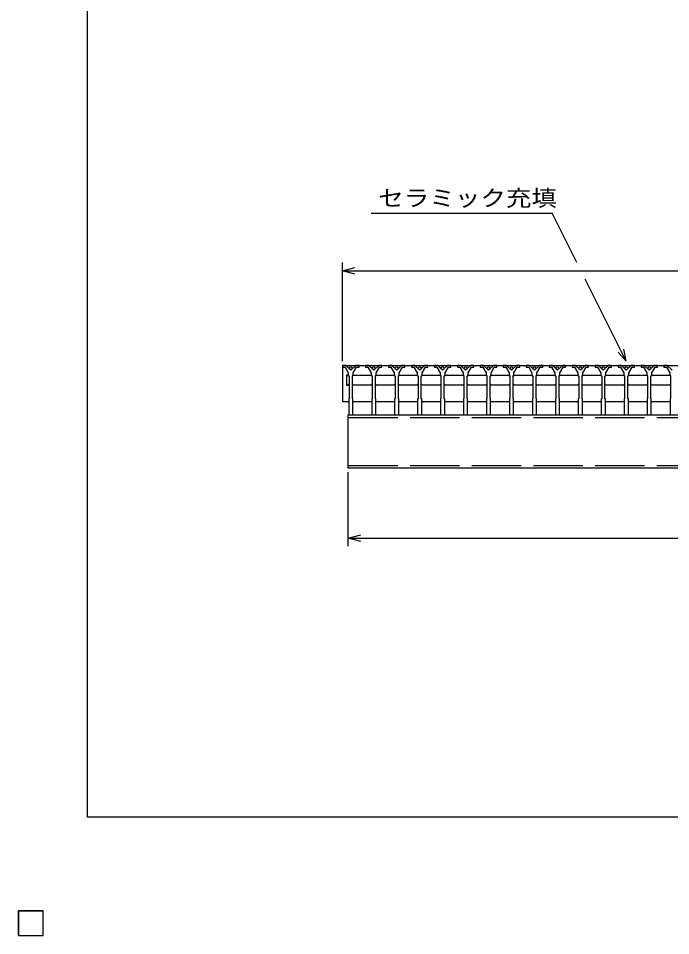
# Model space of a CAD drawing. Units: millimetres, scale not verified. Extents: x -1820 to 1724, y -1285 to 1059.
# Drawn here: x -1820 to -1027, y -1285 to -169 of the extents above; entities that cross this region are included whole.
import ezdxf
from ezdxf.enums import TextEntityAlignment as Align

# ---------------------------------------------------------------- set-up
doc = ezdxf.new("R2010")
doc.units = ezdxf.units.MM
doc.header["$LTSCALE"] = 10
doc.linetypes.add('DASHED', pattern=[7.5, 6, -1.5])
for name, color, linetype, lineweight in [('0_2', 150, 'Continuous', 25), ('16', 3, 'Continuous', 25), ('22', 2, 'Continuous', 25)]:
    doc.layers.add(name, color=color, linetype=linetype, lineweight=lineweight)
doc.styles.add('ベクトル', font='')
doc.styles.get('ベクトル').set_extended_font_data('ベクトル')

msp = doc.modelspace()

# ---------------------------------------------------------------- linework, layer by layer
at = {"layer": '0_2'}
for p, q in [((-1736, -1141), (-1736, 1059)), ((1724, -1141), (-1736, -1141))]:
    msp.add_line(p, q, dxfattribs=at)
at = {"layer": '16'}
for p, q in [((-1426, -591.5), (-1426, -593.5)), ((-1422, -591.5), (-1426, -591.5)), ((-1426, -591.5), (-430, -591.5)), ((-1426, -591.5), (-1426, -635.5)), ((-1426, -593.5), (-1423, -593.5)), ((-1423, -593.5), (-1419, -600.5)), ((-1416, -597.5), (-1422, -591.5)), ((-1419, -600.5), (-1419, -603.5)), ((-1410, -591.5), (-1416, -597.5)), ((-1413, -600.5), (-1409, -593.5)), ((-1413, -603.5), (-1413, -600.5)), ((-1406, -591.5), (-1410, -591.5)), ((-1409, -593.5), (-1406, -593.5)), ((-1406, -593.5), (-1406, -591.5)), ((-1398.1, -591.5), (-1398.1, -593.5)), ((-1394.1, -591.5), (-1398.1, -591.5)), ((-1398.1, -593.5), (-1395.1, -593.5)), ((-1395.1, -593.5), (-1391.1, -600.5)), ((-1388.1, -597.5), (-1394.1, -591.5)), ((-1391.1, -600.5), (-1391.1, -603.5)), ((-1382.1, -591.5), (-1388.1, -597.5)), ((-1385.1, -600.5), (-1381.1, -593.5)), ((-1385.1, -603.5), (-1385.1, -600.5)), ((-1378.1, -591.5), (-1382.1, -591.5)), ((-1381.1, -593.5), (-1378.1, -593.5)), ((-1378.1, -593.5), (-1378.1, -591.5)), ((-1370.2, -591.5), (-1370.2, -593.5)), ((-1366.2, -591.5), (-1370.2, -591.5)), ((-1370.2, -593.5), (-1367.2, -593.5)), ((-1367.2, -593.5), (-1363.2, -600.5)), ((-1360.2, -597.5), (-1366.2, -591.5)), ((-1363.2, -600.5), (-1363.2, -603.5)), ((-1354.2, -591.5), (-1360.2, -597.5)), ((-1357.2, -600.5), (-1353.2, -593.5)), ((-1357.2, -603.5), (-1357.2, -600.5)), ((-1350.2, -591.5), (-1354.2, -591.5)), ((-1353.2, -593.5), (-1350.2, -593.5)), ((-1350.2, -593.5), (-1350.2, -591.5)), ((-1342.3, -591.5), (-1342.3, -593.5)), ((-1338.3, -591.5), (-1342.3, -591.5)), ((-1342.3, -593.5), (-1339.3, -593.5)), ((-1339.3, -593.5), (-1335.3, -600.5)), ((-1332.3, -597.5), (-1338.3, -591.5)), ((-1335.3, -600.5), (-1335.3, -603.5)), ((-1326.3, -591.5), (-1332.3, -597.5)), ((-1329.3, -600.5), (-1325.3, -593.5)), ((-1329.3, -603.5), (-1329.3, -600.5)), ((-1322.3, -591.5), (-1326.3, -591.5)), ((-1325.3, -593.5), (-1322.3, -593.5)), ((-1322.3, -593.5), (-1322.3, -591.5)), ((-1314.4, -591.5), (-1314.4, -593.5)), ((-1310.4, -591.5), (-1314.4, -591.5)), ((-1314.4, -593.5), (-1311.4, -593.5)), ((-1311.4, -593.5), (-1307.4, -600.5)), ((-1304.4, -597.5), (-1310.4, -591.5)), ((-1307.4, -600.5), (-1307.4, -603.5)), ((-1298.4, -591.5), (-1304.4, -597.5)), ((-1301.4, -600.5), (-1297.4, -593.5)), ((-1301.4, -603.5), (-1301.4, -600.5)), ((-1294.4, -591.5), (-1298.4, -591.5)), ((-1297.4, -593.5), (-1294.4, -593.5)), ((-1294.4, -593.5), (-1294.4, -591.5)), ((-1286.5, -591.5), (-1286.5, -593.5)), ((-1282.5, -591.5), (-1286.5, -591.5)), ((-1286.5, -593.5), (-1283.5, -593.5)), ((-1283.5, -593.5), (-1279.5, -600.5)), ((-1276.5, -597.5), (-1282.5, -591.5)), ((-1279.5, -600.5), (-1279.5, -603.5)), ((-1270.5, -591.5), (-1276.5, -597.5)), ((-1273.5, -600.5), (-1269.5, -593.5)), ((-1273.5, -603.5), (-1273.5, -600.5)), ((-1266.5, -591.5), (-1270.5, -591.5)), ((-1269.5, -593.5), (-1266.5, -593.5)), ((-1266.5, -593.5), (-1266.5, -591.5)), ((-1258.6, -591.5), (-1258.6, -593.5)), ((-1254.6, -591.5), (-1258.6, -591.5)), ((-1258.6, -593.5), (-1255.6, -593.5)), ((-1255.6, -593.5), (-1251.6, -600.5)), ((-1248.6, -597.5), (-1254.6, -591.5)), ((-1251.6, -600.5), (-1251.6, -603.5)), ((-1242.6, -591.5), (-1248.6, -597.5)), ((-1245.6, -600.5), (-1241.6, -593.5)), ((-1245.6, -603.5), (-1245.6, -600.5)), ((-1238.6, -591.5), (-1242.6, -591.5)), ((-1241.6, -593.5), (-1238.6, -593.5)), ((-1238.6, -593.5), (-1238.6, -591.5)), ((-1230.7, -591.5), (-1230.7, -593.5)), ((-1226.7, -591.5), (-1230.7, -591.5)), ((-1230.7, -593.5), (-1227.7, -593.5)), ((-1227.7, -593.5), (-1223.7, -600.5)), ((-1220.7, -597.5), (-1226.7, -591.5)), ((-1223.7, -600.5), (-1223.7, -603.5)), ((-1214.7, -591.5), (-1220.7, -597.5)), ((-1217.7, -600.5), (-1213.7, -593.5)), ((-1217.7, -603.5), (-1217.7, -600.5)), ((-1210.7, -591.5), (-1214.7, -591.5)), ((-1213.7, -593.5), (-1210.7, -593.5)), ((-1210.7, -593.5), (-1210.7, -591.5)), ((-1202.8, -591.5), (-1202.8, -593.5)), ((-1198.8, -591.5), (-1202.8, -591.5)), ((-1202.8, -593.5), (-1199.8, -593.5)), ((-1199.8, -593.5), (-1195.8, -600.5)), ((-1192.8, -597.5), (-1198.8, -591.5)), ((-1195.8, -600.5), (-1195.8, -603.5)), ((-1186.8, -591.5), (-1192.8, -597.5)), ((-1189.8, -600.5), (-1185.8, -593.5)), ((-1189.8, -603.5), (-1189.8, -600.5)), ((-1182.8, -591.5), (-1186.8, -591.5)), ((-1185.8, -593.5), (-1182.8, -593.5)), ((-1182.8, -593.5), (-1182.8, -591.5)), ((-1174.9, -591.5), (-1174.9, -593.5)), ((-1170.9, -591.5), (-1174.9, -591.5)), ((-1174.9, -593.5), (-1171.9, -593.5)), ((-1171.9, -593.5), (-1167.9, -600.5)), ((-1164.9, -597.5), (-1170.9, -591.5)), ((-1167.9, -600.5), (-1167.9, -603.5)), ((-1158.9, -591.5), (-1164.9, -597.5)), ((-1161.9, -600.5), (-1157.9, -593.5)), ((-1161.9, -603.5), (-1161.9, -600.5)), ((-1154.9, -591.5), (-1158.9, -591.5)), ((-1157.9, -593.5), (-1154.9, -593.5)), ((-1154.9, -593.5), (-1154.9, -591.5)), ((-1147, -591.5), (-1147, -593.5)), ((-1143, -591.5), (-1147, -591.5)), ((-1147, -593.5), (-1144, -593.5)), ((-1144, -593.5), (-1140, -600.5)), ((-1137, -597.5), (-1143, -591.5)), ((-1140, -600.5), (-1140, -603.5)), ((-1131, -591.5), (-1137, -597.5)), ((-1134, -600.5), (-1130, -593.5)), ((-1134, -603.5), (-1134, -600.5)), ((-1127, -591.5), (-1131, -591.5)), ((-1130, -593.5), (-1127, -593.5)), ((-1127, -593.5), (-1127, -591.5)), ((-1119.1, -591.5), (-1119.1, -593.5)), ((-1115.1, -591.5), (-1119.1, -591.5)), ((-1119.1, -593.5), (-1116.1, -593.5)), ((-1116.1, -593.5), (-1112.1, -600.5)), ((-1109.1, -597.5), (-1115.1, -591.5)), ((-1112.1, -600.5), (-1112.1, -603.5)), ((-1103.1, -591.5), (-1109.1, -597.5)), ((-1106.1, -600.5), (-1102.1, -593.5)), ((-1106.1, -603.5), (-1106.1, -600.5)), ((-1099.1, -591.5), (-1103.1, -591.5)), ((-1102.1, -593.5), (-1099.1, -593.5)), ((-1099.1, -593.5), (-1099.1, -591.5)), ((-1091.2, -591.5), (-1091.2, -593.5)), ((-1087.2, -591.5), (-1091.2, -591.5)), ((-1091.2, -593.5), (-1088.2, -593.5)), ((-1088.2, -593.5), (-1084.2, -600.5)), ((-1081.2, -597.5), (-1087.2, -591.5)), ((-1084.2, -600.5), (-1084.2, -603.5)), ((-1075.2, -591.5), (-1081.2, -597.5)), ((-1078.2, -600.5), (-1074.2, -593.5)), ((-1078.2, -603.5), (-1078.2, -600.5)), ((-1071.2, -591.5), (-1075.2, -591.5)), ((-1074.2, -593.5), (-1071.2, -593.5)), ((-1071.2, -593.5), (-1071.2, -591.5)), ((-1063.3, -591.5), (-1063.3, -593.5)), ((-1059.3, -591.5), (-1063.3, -591.5)), ((-1063.3, -593.5), (-1060.3, -593.5)), ((-1060.3, -593.5), (-1056.3, -600.5)), ((-1053.3, -597.5), (-1059.3, -591.5)), ((-1056.3, -600.5), (-1056.3, -603.5)), ((-1047.3, -591.5), (-1053.3, -597.5)), ((-1050.3, -600.5), (-1046.3, -593.5)), ((-1050.3, -603.5), (-1050.3, -600.5)), ((-1043.3, -591.5), (-1047.3, -591.5)), ((-1046.3, -593.5), (-1043.3, -593.5)), ((-1043.3, -593.5), (-1043.3, -591.5)), ((-1035.4, -591.5), (-1035.4, -593.5)), ((-1031.4, -591.5), (-1035.4, -591.5)), ((-1035.4, -593.5), (-1032.4, -593.5)), ((-1032.4, -593.5), (-1028.4, -600.5)), ((-1025.4, -597.5), (-1031.4, -591.5)), ((-1028.4, -600.5), (-1028.4, -603.5)), ((-1419.25, -603.5), (-1421.25, -603.5)), ((-1421.25, -603.5), (-1421.25, -615.5)), ((-1418.25, -604.5), (-1419.25, -603.5)), ((-1419, -603.5), (-1418, -604.5)), ((-1418, -604.5), (-1418, -631.5)), ((-1414, -604.5), (-1413, -603.5)), ((-1414, -631.5), (-1414, -604.5)), ((-1413.75, -604.5), (-1412.75, -603.5)), ((-1412.75, -603.5), (-1391.35, -603.5)), ((-1391.35, -603.5), (-1390.35, -604.5)), ((-1391.1, -603.5), (-1390.1, -604.5)), ((-1390.1, -604.5), (-1390.1, -631.5)), ((-1386.1, -604.5), (-1385.1, -603.5)), ((-1386.1, -631.5), (-1386.1, -604.5)), ((-1385.85, -604.5), (-1384.85, -603.5)), ((-1384.85, -603.5), (-1363.45, -603.5)), ((-1363.45, -603.5), (-1362.45, -604.5)), ((-1363.2, -603.5), (-1362.2, -604.5)), ((-1362.2, -604.5), (-1362.2, -631.5)), ((-1358.2, -604.5), (-1357.2, -603.5)), ((-1358.2, -631.5), (-1358.2, -604.5)), ((-1357.95, -604.5), (-1356.95, -603.5)), ((-1356.95, -603.5), (-1335.55, -603.5)), ((-1335.55, -603.5), (-1334.55, -604.5)), ((-1335.3, -603.5), (-1334.3, -604.5)), ((-1334.3, -604.5), (-1334.3, -631.5)), ((-1330.3, -604.5), (-1329.3, -603.5)), ((-1330.3, -631.5), (-1330.3, -604.5)), ((-1330.05, -604.5), (-1329.05, -603.5)), ((-1329.05, -603.5), (-1307.65, -603.5)), ((-1307.65, -603.5), (-1306.65, -604.5)), ((-1307.4, -603.5), (-1306.4, -604.5)), ((-1306.4, -604.5), (-1306.4, -631.5)), ((-1302.4, -604.5), (-1301.4, -603.5)), ((-1302.4, -631.5), (-1302.4, -604.5)), ((-1302.15, -604.5), (-1301.15, -603.5)), ((-1301.15, -603.5), (-1279.75, -603.5)), ((-1279.75, -603.5), (-1278.75, -604.5)), ((-1279.5, -603.5), (-1278.5, -604.5)), ((-1278.5, -604.5), (-1278.5, -631.5)), ((-1274.5, -604.5), (-1273.5, -603.5)), ((-1274.5, -631.5), (-1274.5, -604.5)), ((-1274.25, -604.5), (-1273.25, -603.5)), ((-1273.25, -603.5), (-1251.85, -603.5)), ((-1251.85, -603.5), (-1250.85, -604.5)), ((-1251.6, -603.5), (-1250.6, -604.5)), ((-1250.6, -604.5), (-1250.6, -631.5)), ((-1246.6, -604.5), (-1245.6, -603.5)), ((-1246.6, -631.5), (-1246.6, -604.5)), ((-1246.35, -604.5), (-1245.35, -603.5)), ((-1245.35, -603.5), (-1223.95, -603.5)), ((-1223.95, -603.5), (-1222.95, -604.5)), ((-1223.7, -603.5), (-1222.7, -604.5)), ((-1222.7, -604.5), (-1222.7, -631.5)), ((-1218.7, -604.5), (-1217.7, -603.5)), ((-1218.7, -631.5), (-1218.7, -604.5)), ((-1218.45, -604.5), (-1217.45, -603.5)), ((-1217.45, -603.5), (-1196.05, -603.5)), ((-1196.05, -603.5), (-1195.05, -604.5)), ((-1195.8, -603.5), (-1194.8, -604.5)), ((-1194.8, -604.5), (-1194.8, -631.5)), ((-1190.8, -604.5), (-1189.8, -603.5)), ((-1190.8, -631.5), (-1190.8, -604.5)), ((-1190.55, -604.5), (-1189.55, -603.5)), ((-1189.55, -603.5), (-1168.15, -603.5)), ((-1168.15, -603.5), (-1167.15, -604.5)), ((-1167.9, -603.5), (-1166.9, -604.5)), ((-1166.9, -604.5), (-1166.9, -631.5)), ((-1162.9, -604.5), (-1161.9, -603.5)), ((-1162.9, -631.5), (-1162.9, -604.5)), ((-1162.65, -604.5), (-1161.65, -603.5)), ((-1161.65, -603.5), (-1140.25, -603.5)), ((-1140.25, -603.5), (-1139.25, -604.5)), ((-1140, -603.5), (-1139, -604.5)), ((-1139, -604.5), (-1139, -631.5)), ((-1135, -604.5), (-1134, -603.5)), ((-1135, -631.5), (-1135, -604.5)), ((-1134.75, -604.5), (-1133.75, -603.5)), ((-1133.75, -603.5), (-1112.35, -603.5)), ((-1112.35, -603.5), (-1111.35, -604.5)), ((-1112.1, -603.5), (-1111.1, -604.5)), ((-1111.1, -604.5), (-1111.1, -631.5)), ((-1107.1, -604.5), (-1106.1, -603.5)), ((-1107.1, -631.5), (-1107.1, -604.5)), ((-1106.85, -604.5), (-1105.85, -603.5)), ((-1105.85, -603.5), (-1084.45, -603.5)), ((-1084.45, -603.5), (-1083.45, -604.5)), ((-1084.2, -603.5), (-1083.2, -604.5)), ((-1083.2, -604.5), (-1083.2, -631.5)), ((-1079.2, -604.5), (-1078.2, -603.5)), ((-1079.2, -631.5), (-1079.2, -604.5)), ((-1078.95, -604.5), (-1077.95, -603.5)), ((-1077.95, -603.5), (-1056.55, -603.5)), ((-1056.55, -603.5), (-1055.55, -604.5)), ((-1056.3, -603.5), (-1055.3, -604.5)), ((-1055.3, -604.5), (-1055.3, -631.5)), ((-1051.3, -604.5), (-1050.3, -603.5)), ((-1051.3, -631.5), (-1051.3, -604.5)), ((-1051.05, -604.5), (-1050.05, -603.5)), ((-1050.05, -603.5), (-1028.65, -603.5)), ((-1028.65, -603.5), (-1027.65, -604.5)), ((-1028.4, -603.5), (-1027.4, -604.5)), ((-1027.4, -604.5), (-1027.4, -631.5)), ((-1421.25, -615.5), (-1419.25, -615.5)), ((-1419.25, -615.5), (-1418.25, -614.5)), ((-1412.75, -615.5), (-1413.75, -614.5)), ((-1391.35, -615.5), (-1412.75, -615.5)), ((-1390.35, -614.5), (-1391.35, -615.5)), ((-1384.85, -615.5), (-1385.85, -614.5)), ((-1363.45, -615.5), (-1384.85, -615.5)), ((-1362.45, -614.5), (-1363.45, -615.5)), ((-1356.95, -615.5), (-1357.95, -614.5)), ((-1335.55, -615.5), (-1356.95, -615.5)), ((-1334.55, -614.5), (-1335.55, -615.5)), ((-1329.05, -615.5), (-1330.05, -614.5)), ((-1307.65, -615.5), (-1329.05, -615.5)), ((-1306.65, -614.5), (-1307.65, -615.5)), ((-1301.15, -615.5), (-1302.15, -614.5)), ((-1279.75, -615.5), (-1301.15, -615.5)), ((-1278.75, -614.5), (-1279.75, -615.5)), ((-1273.25, -615.5), (-1274.25, -614.5)), ((-1251.85, -615.5), (-1273.25, -615.5)), ((-1250.85, -614.5), (-1251.85, -615.5)), ((-1245.35, -615.5), (-1246.35, -614.5)), ((-1223.95, -615.5), (-1245.35, -615.5)), ((-1222.95, -614.5), (-1223.95, -615.5)), ((-1217.45, -615.5), (-1218.45, -614.5)), ((-1196.05, -615.5), (-1217.45, -615.5)), ((-1195.05, -614.5), (-1196.05, -615.5)), ((-1189.55, -615.5), (-1190.55, -614.5)), ((-1168.15, -615.5), (-1189.55, -615.5)), ((-1167.15, -614.5), (-1168.15, -615.5)), ((-1161.65, -615.5), (-1162.65, -614.5)), ((-1140.25, -615.5), (-1161.65, -615.5)), ((-1139.25, -614.5), (-1140.25, -615.5)), ((-1133.75, -615.5), (-1134.75, -614.5)), ((-1112.35, -615.5), (-1133.75, -615.5)), ((-1111.35, -614.5), (-1112.35, -615.5)), ((-1105.85, -615.5), (-1106.85, -614.5)), ((-1084.45, -615.5), (-1105.85, -615.5)), ((-1083.45, -614.5), (-1084.45, -615.5)), ((-1077.95, -615.5), (-1078.95, -614.5)), ((-1056.55, -615.5), (-1077.95, -615.5)), ((-1055.55, -614.5), (-1056.55, -615.5)), ((-1050.05, -615.5), (-1051.05, -614.5)), ((-1028.65, -615.5), (-1050.05, -615.5)), ((-1027.65, -614.5), (-1028.65, -615.5)), ((-1426, -635.5), (-1418.5, -635.5)), ((-1418, -631.5), (-1418.5, -632.5)), ((-1418.5, -632.5), (-1418.5, -651.5)), ((-1413.5, -632.5), (-1414, -631.5)), ((-1413.5, -651.5), (-1413.5, -632.5)), ((-1413.5, -635.5), (-1390.6, -635.5)), ((-1390.1, -631.5), (-1390.6, -632.5)), ((-1390.6, -632.5), (-1390.6, -651.5)), ((-1385.6, -632.5), (-1386.1, -631.5)), ((-1385.6, -651.5), (-1385.6, -632.5)), ((-1385.6, -635.5), (-1362.7, -635.5)), ((-1362.2, -631.5), (-1362.7, -632.5)), ((-1362.7, -632.5), (-1362.7, -651.5)), ((-1357.7, -632.5), (-1358.2, -631.5)), ((-1357.7, -651.5), (-1357.7, -632.5)), ((-1357.7, -635.5), (-1334.8, -635.5)), ((-1334.3, -631.5), (-1334.8, -632.5)), ((-1334.8, -632.5), (-1334.8, -651.5)), ((-1329.8, -632.5), (-1330.3, -631.5)), ((-1329.8, -651.5), (-1329.8, -632.5)), ((-1329.8, -635.5), (-1306.9, -635.5)), ((-1306.4, -631.5), (-1306.9, -632.5)), ((-1306.9, -632.5), (-1306.9, -651.5)), ((-1301.9, -632.5), (-1302.4, -631.5)), ((-1301.9, -651.5), (-1301.9, -632.5)), ((-1301.9, -635.5), (-1279, -635.5)), ((-1278.5, -631.5), (-1279, -632.5)), ((-1279, -632.5), (-1279, -651.5)), ((-1274, -632.5), (-1274.5, -631.5)), ((-1274, -651.5), (-1274, -632.5)), ((-1274, -635.5), (-1251.1, -635.5)), ((-1250.6, -631.5), (-1251.1, -632.5)), ((-1251.1, -632.5), (-1251.1, -651.5)), ((-1246.1, -632.5), (-1246.6, -631.5)), ((-1246.1, -651.5), (-1246.1, -632.5)), ((-1246.1, -635.5), (-1223.2, -635.5)), ((-1222.7, -631.5), (-1223.2, -632.5)), ((-1223.2, -632.5), (-1223.2, -651.5)), ((-1218.2, -632.5), (-1218.7, -631.5)), ((-1218.2, -651.5), (-1218.2, -632.5)), ((-1218.2, -635.5), (-1195.3, -635.5)), ((-1194.8, -631.5), (-1195.3, -632.5)), ((-1195.3, -632.5), (-1195.3, -651.5)), ((-1190.3, -632.5), (-1190.8, -631.5)), ((-1190.3, -651.5), (-1190.3, -632.5)), ((-1190.3, -635.5), (-1167.4, -635.5)), ((-1166.9, -631.5), (-1167.4, -632.5)), ((-1167.4, -632.5), (-1167.4, -651.5)), ((-1162.4, -632.5), (-1162.9, -631.5)), ((-1162.4, -651.5), (-1162.4, -632.5)), ((-1162.4, -635.5), (-1139.5, -635.5)), ((-1139, -631.5), (-1139.5, -632.5)), ((-1139.5, -632.5), (-1139.5, -651.5)), ((-1134.5, -632.5), (-1135, -631.5)), ((-1134.5, -651.5), (-1134.5, -632.5)), ((-1134.5, -635.5), (-1111.6, -635.5)), ((-1111.1, -631.5), (-1111.6, -632.5)), ((-1111.6, -632.5), (-1111.6, -651.5)), ((-1106.6, -632.5), (-1107.1, -631.5)), ((-1106.6, -651.5), (-1106.6, -632.5)), ((-1106.6, -635.5), (-1083.7, -635.5)), ((-1083.2, -631.5), (-1083.7, -632.5)), ((-1083.7, -632.5), (-1083.7, -651.5)), ((-1078.7, -632.5), (-1079.2, -631.5)), ((-1078.7, -651.5), (-1078.7, -632.5)), ((-1078.7, -635.5), (-1055.8, -635.5)), ((-1055.3, -631.5), (-1055.8, -632.5)), ((-1055.8, -632.5), (-1055.8, -651.5)), ((-1050.8, -632.5), (-1051.3, -631.5)), ((-1050.8, -651.5), (-1050.8, -632.5)), ((-1050.8, -635.5), (-1027.9, -635.5)), ((-1027.4, -631.5), (-1027.9, -632.5)), ((-1027.9, -632.5), (-1027.9, -651.5)), ((-1419, -651.5), (-437, -651.5)), ((-1419, -716.5), (-1419, -651.5)), ((-1418.5, -651.5), (-1413.5, -651.5)), ((-1390.6, -651.5), (-1385.6, -651.5)), ((-1362.7, -651.5), (-1357.7, -651.5)), ((-1334.8, -651.5), (-1329.8, -651.5)), ((-1306.9, -651.5), (-1301.9, -651.5)), ((-1279, -651.5), (-1274, -651.5)), ((-1251.1, -651.5), (-1246.1, -651.5)), ((-1223.2, -651.5), (-1218.2, -651.5)), ((-1195.3, -651.5), (-1190.3, -651.5)), ((-1167.4, -651.5), (-1162.4, -651.5)), ((-1139.5, -651.5), (-1134.5, -651.5)), ((-1111.6, -651.5), (-1106.6, -651.5)), ((-1083.7, -651.5), (-1078.7, -651.5)), ((-1055.8, -651.5), (-1050.8, -651.5)), ((-1027.9, -651.5), (-1022.9, -651.5)), ((-437, -716.5), (-1419, -716.5)), ((-1820, -1255), (-1790, -1255)), ((-1820, -1285), (-1820, -1255)), ((-1820, -1255), (-1790, -1255)), ((-1820, -1285), (-1820, -1255)), ((-1820, -1255), (-1790, -1255)), ((-1820, -1285), (-1820, -1255)), ((-1820, -1255), (-1790, -1255)), ((-1820, -1285), (-1820, -1255)), ((-1820, -1255), (-1790, -1255)), ((-1820, -1285), (-1820, -1255)), ((-1790, -1285), (-1790, -1255)), ((-1790, -1285), (-1790, -1255)), ((-1790, -1285), (-1790, -1255)), ((-1790, -1285), (-1790, -1255)), ((-1790, -1285), (-1790, -1255)), ((-1820, -1285), (-1790, -1285)), ((-1820, -1285), (-1790, -1285)), ((-1820, -1285), (-1790, -1285)), ((-1820, -1285), (-1790, -1285)), ((-1820, -1285), (-1790, -1285))]:
    msp.add_line(p, q, dxfattribs=at)
at = {"layer": '16', "linetype": 'DASHED'}
for p, q in [((-1419, -654.7), (-437, -654.7)), ((-1419, -713.3), (-437, -713.3))]:
    msp.add_line(p, q, dxfattribs=at)
at = {"layer": '16'}
for centre in [(-1416, -595), (-1388.1, -595), (-1360.2, -595), (-1332.3, -595), (-1304.4, -595), (-1276.5, -595), (-1248.6, -595), (-1220.7, -595), (-1192.8, -595), (-1164.9, -595), (-1137, -595), (-1109.1, -595), (-1081.2, -595), (-1053.3, -595)]:
    msp.add_circle(centre, 1.8, dxfattribs=at)
at = {"layer": '22', "color": 4}
for p, q in [((-1391.2, -406.5), (-1171.2, -406.5)), ((-1141.2, -466.5), (-1171.2, -406.5)), ((-1426, -586.5), (-1426, -466.5)), ((-1426, -476.5), (-1411, -472.5)), ((-1411, -480.5), (-1426, -476.5)), ((-1426, -476.5), (-430, -476.5)), ((-1081.2, -586.5), (-1131.2, -486.5)), ((-1081.2, -586.5), (-1091.2, -575.5)), ((-1081.2, -586.5), (-1084.2, -571.9)), ((-1419, -811.5), (-1419, -721.5)), ((-1419, -801.5), (-1404, -797.5)), ((-1404, -805.5), (-1419, -801.5)), ((-1419, -801.5), (-437, -801.5)), ((-1790, -1255), (-1820, -1255)), ((-1820, -1255), (-1820, -1285)), ((-1790, -1255), (-1820, -1255)), ((-1820, -1255), (-1820, -1285)), ((-1790, -1255), (-1820, -1255)), ((-1820, -1255), (-1820, -1285)), ((-1790, -1285), (-1790, -1255)), ((-1790, -1285), (-1790, -1255)), ((-1790, -1285), (-1790, -1255)), ((-1820, -1285), (-1790, -1285)), ((-1820, -1285), (-1790, -1285)), ((-1820, -1285), (-1790, -1285))]:
    msp.add_line(p, q, dxfattribs=at)
at = {"layer": '22'}
for p, q in [((-1790, -1255), (-1820, -1255)), ((-1820, -1255), (-1820, -1285)), ((-1790, -1255), (-1820, -1255)), ((-1820, -1255), (-1820, -1285)), ((-1790, -1255), (-1820, -1255)), ((-1820, -1255), (-1820, -1285)), ((-1790, -1285), (-1790, -1255)), ((-1790, -1285), (-1790, -1255)), ((-1790, -1285), (-1790, -1255)), ((-1820, -1285), (-1790, -1285)), ((-1820, -1285), (-1790, -1285)), ((-1820, -1285), (-1790, -1285))]:
    msp.add_line(p, q, dxfattribs=at)

# ---------------------------------------------------------------- texts
at = {"layer": '22', "style": 'ベクトル', "width": 1.15}
msp.add_text('セラミック充填', height=19.79, dxfattribs=at).set_placement((-1382.7, -388), align=Align.MIDDLE_LEFT)

doc.saveas('drawing.dxf')
